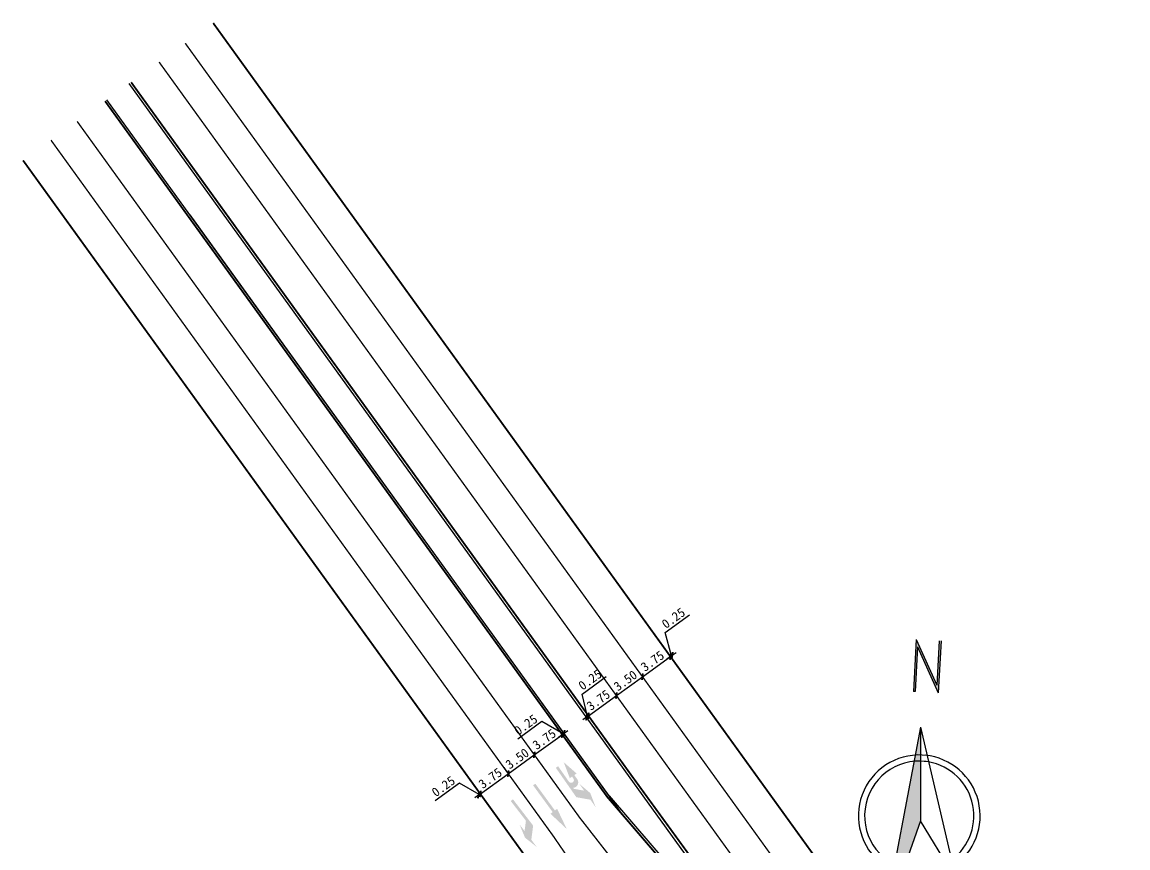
# Model space of a CAD drawing. Extents: x 529560 to 530007, y 3020699 to 3021211.
# Drawn here: x 529622.9 to 529743.1, y 3021003.5 to 3021093.2 of the extents above; entities that cross this region are included whole.
import ezdxf

# ---------------------------------------------------------------- set-up
doc = ezdxf.new("R2010")
doc.units = 0
doc.header["$LTSCALE"] = 0.5
doc.header["$PDMODE"] = 32
doc.linetypes.add('JTSS01', pattern=[6, 2, -4])
doc.layers.get('0').update_dxf_attribs({"linetype": 'CONTINUOUS'})
doc.layers.get('Defpoints').update_dxf_attribs({"linetype": 'CONTINUOUS'})
for name, color, linetype in [('@-交通信号', 7, 'CONTINUOUS'), ('@-指北针', 7, 'CONTINUOUS'), ('@-设计标注', 7, 'CONTINUOUS'), ('@-道路隔离设施', 3, 'CONTINUOUS')]:
    doc.layers.add(name, color=color, linetype=linetype)
doc.layers.add('@-道路标线', color=7, linetype='CONTINUOUS', lineweight=0)
doc.styles.add('--黑体', font='simhei.ttf')
doc.dimstyles.new('标志标注', dxfattribs={"dimtxt": 1, "dimasz": 0.5, "dimexe": 0, "dimexo": 0, "dimgap": 0.25, "dimtad": 1, "dimzin": 0, "dimdsep": 46, "dimtxsty": '--黑体', "dimblk": 'ARCHTICK', "dimcen": 0.09, "dimadec": 0, "dimazin": 0, "dimtfac": 1, "dimtix": 1, "dimtmove": 2, "dimatfit": 0, "dimfxl": 1, "dimtolj": 1, "dimtzin": 0, "dimarcsym": 0})

# ---------------------------------------------------------------- blocks, each defined once
blk = doc.blocks.new('_ArchTick')
at = {"color": 0, "linetype": 'ByBlock', "const_width": 0.4}
blk.add_lwpolyline([(-0.5, -0.5), (0.5, 0.5)], dxfattribs=at)
blk = doc.blocks.new('*D89')
at = {"layer": '@-设计标注', "color": 0, "linetype": 'Continuous', "lineweight": -2, "transparency": 16777216}
for p, q in [((529670.47, 3021010.49), (529667.83, 3021008.58)), ((529672.62, 3021009.26), (529670.47, 3021010.49)), ((529672.73, 3021009.33), (529673.13, 3021009.63)), ((529672.52, 3021009.19), (529672.12, 3021008.89)), ((529672.52, 3021009.19), (529672.73, 3021009.33)), ((529672.52, 3021009.19), (529672.73, 3021009.33)), ((529672.52, 3021009.19), (529672.52, 3021009.19)), ((529672.73, 3021009.33), (529672.73, 3021009.33))]:
    blk.add_line(p, q, dxfattribs=at)
at = {"layer": 'Defpoints', "color": 0, "linetype": 'Continuous', "transparency": 16777216}
for p in [(529672.52, 3021009.19), (529672.73, 3021009.33), (529672.73, 3021009.33)]:
    blk.add_point(p, dxfattribs=at)
at = {"layer": '@-设计标注', "color": 0, "linetype": 'Continuous', "lineweight": -2, "transparency": 16777216, "xscale": 0.5, "yscale": 0.5, "zscale": 0.5}
for p, rotation in [((529672.52, 3021009.19), 35.8295857673939), ((529672.73, 3021009.33), 215.829585767394)]:
    blk.add_blockref('_ArchTick', p, dxfattribs=dict(at, rotation=rotation))
at = {"layer": '@-设计标注', "color": 0, "linetype": 'Continuous', "transparency": 16777216, "insert": (529668.71, 3021010.15), "char_height": 1, "attachment_point": 5, "rotation": 35.8296, "style": '--黑体'}
blk.add_mtext('\\A1;0.25', dxfattribs=at)
blk = doc.blocks.new('*D90')
at = {"layer": '@-设计标注', "color": 0, "linetype": 'Continuous', "lineweight": -2, "transparency": 16777216}
for p, q in [((529675.77, 3021011.53), (529678.6, 3021013.58)), ((529678.69, 3021013.45), (529678.6, 3021013.58)), ((529675.29, 3021012.19), (529675.77, 3021011.53))]:
    blk.add_line(p, q, dxfattribs=at)
at = {"layer": 'Defpoints', "color": 0, "linetype": 'Continuous', "transparency": 16777216}
for p in [(529678.6, 3021013.58), (529678.69, 3021013.45), (529675.29, 3021012.19)]:
    blk.add_point(p, dxfattribs=at)
at = {"layer": '@-设计标注', "color": 0, "linetype": 'Continuous', "lineweight": -2, "transparency": 16777216, "xscale": 0.5, "yscale": 0.5, "zscale": 0.5}
for p, rotation in [((529678.6, 3021013.58), 35.8295857631762), ((529675.77, 3021011.53), 215.8295857631762)]:
    blk.add_blockref('_ArchTick', p, dxfattribs=dict(at, rotation=rotation))
at = {"layer": '@-设计标注', "color": 0, "linetype": 'Continuous', "transparency": 16777216, "insert": (529676.74, 3021013.17), "char_height": 1, "attachment_point": 5, "rotation": 35.8296, "style": '--黑体'}
blk.add_mtext('\\A1;3.50', dxfattribs=at)
blk = doc.blocks.new('*D91')
at = {"layer": '@-设计标注', "color": 0, "linetype": 'Continuous', "lineweight": -2, "transparency": 16777216}
for p, q in [((529675.29, 3021012.19), (529675.77, 3021011.53)), ((529672.73, 3021009.33), (529675.77, 3021011.53)), ((529672.73, 3021009.33), (529672.73, 3021009.33))]:
    blk.add_line(p, q, dxfattribs=at)
at = {"layer": 'Defpoints', "color": 0, "linetype": 'Continuous', "transparency": 16777216}
for p in [(529675.29, 3021012.19), (529675.77, 3021011.53), (529672.73, 3021009.33)]:
    blk.add_point(p, dxfattribs=at)
at = {"layer": '@-设计标注', "color": 0, "linetype": 'Continuous', "lineweight": -2, "transparency": 16777216, "xscale": 0.5, "yscale": 0.5, "zscale": 0.5}
for p, rotation in [((529675.77, 3021011.53), 35.8295857631762), ((529672.73, 3021009.33), 215.8295857631762)]:
    blk.add_blockref('_ArchTick', p, dxfattribs=dict(at, rotation=rotation))
at = {"layer": '@-设计标注', "color": 0, "linetype": 'Continuous', "transparency": 16777216, "insert": (529673.81, 3021011.04), "char_height": 1, "attachment_point": 5, "rotation": 35.8296, "style": '--黑体'}
blk.add_mtext('\\A1;3.75', dxfattribs=at)
blk = doc.blocks.new('*D92')
at = {"layer": '@-设计标注', "color": 0, "linetype": 'Continuous', "lineweight": -2, "transparency": 16777216}
for p, q in [((529679.43, 3021017.19), (529676.79, 3021015.28)), ((529681.74, 3021015.85), (529679.43, 3021017.19)), ((529681.64, 3021015.77), (529681.24, 3021015.48)), ((529681.64, 3021015.77), (529681.85, 3021015.92)), ((529681.64, 3021015.77), (529681.85, 3021015.92)), ((529681.64, 3021015.78), (529681.64, 3021015.77)), ((529681.84, 3021015.93), (529681.85, 3021015.92)), ((529681.85, 3021015.92), (529682.25, 3021016.21))]:
    blk.add_line(p, q, dxfattribs=at)
at = {"layer": 'Defpoints', "color": 0, "linetype": 'Continuous', "transparency": 16777216}
for p in [(529681.64, 3021015.78), (529681.84, 3021015.93), (529681.85, 3021015.92)]:
    blk.add_point(p, dxfattribs=at)
at = {"layer": '@-设计标注', "color": 0, "linetype": 'Continuous', "lineweight": -2, "transparency": 16777216, "xscale": 0.5, "yscale": 0.5, "zscale": 0.5}
for p, rotation in [((529681.64, 3021015.77), 35.82958576317624), ((529681.85, 3021015.92), 215.8295857631762)]:
    blk.add_blockref('_ArchTick', p, dxfattribs=dict(at, rotation=rotation))
at = {"layer": '@-设计标注', "color": 0, "linetype": 'Continuous', "transparency": 16777216, "insert": (529677.67, 3021016.85), "char_height": 1, "attachment_point": 5, "rotation": 35.8296, "style": '--黑体'}
blk.add_mtext('\\A1;0.25', dxfattribs=at)
blk = doc.blocks.new('*D93')
at = {"layer": '@-设计标注', "color": 0, "linetype": 'Continuous', "lineweight": -2, "transparency": 16777216}
for p, q in [((529678.6, 3021013.58), (529681.64, 3021015.77)), ((529681.64, 3021015.78), (529681.64, 3021015.77)), ((529678.69, 3021013.45), (529678.6, 3021013.58))]:
    blk.add_line(p, q, dxfattribs=at)
at = {"layer": 'Defpoints', "color": 0, "linetype": 'Continuous', "transparency": 16777216}
for p in [(529681.64, 3021015.78), (529681.64, 3021015.77), (529678.69, 3021013.45)]:
    blk.add_point(p, dxfattribs=at)
at = {"layer": '@-设计标注', "color": 0, "linetype": 'Continuous', "lineweight": -2, "transparency": 16777216, "xscale": 0.5, "yscale": 0.5, "zscale": 0.5}
for p, rotation in [((529681.64, 3021015.77), 35.8295857631762), ((529678.6, 3021013.58), 215.8295857631762)]:
    blk.add_blockref('_ArchTick', p, dxfattribs=dict(at, rotation=rotation))
at = {"layer": '@-设计标注', "color": 0, "linetype": 'Continuous', "transparency": 16777216, "insert": (529679.68, 3021015.28), "char_height": 1, "attachment_point": 5, "rotation": 35.8296, "style": '--黑体'}
blk.add_mtext('\\A1;3.75', dxfattribs=at)
blk = doc.blocks.new('*D94')
at = {"layer": '@-设计标注', "color": 0, "linetype": 'Continuous', "lineweight": -2, "transparency": 16777216}
for p, q in [((529684.48, 3021017.82), (529687.52, 3021020.02)), ((529687.71, 3021019.76), (529687.52, 3021020.02)), ((529684.48, 3021017.83), (529684.48, 3021017.82))]:
    blk.add_line(p, q, dxfattribs=at)
at = {"layer": 'Defpoints', "color": 0, "linetype": 'Continuous', "transparency": 16777216}
for p in [(529687.52, 3021020.02), (529687.71, 3021019.76), (529684.48, 3021017.83)]:
    blk.add_point(p, dxfattribs=at)
at = {"layer": '@-设计标注', "color": 0, "linetype": 'Continuous', "lineweight": -2, "transparency": 16777216, "xscale": 0.5, "yscale": 0.5, "zscale": 0.5}
for p, rotation in [((529687.52, 3021020.02), 35.8295857631762), ((529684.48, 3021017.82), 215.8295857631762)]:
    blk.add_blockref('_ArchTick', p, dxfattribs=dict(at, rotation=rotation))
at = {"layer": '@-设计标注', "color": 0, "linetype": 'Continuous', "transparency": 16777216, "insert": (529685.56, 3021019.53), "char_height": 1, "attachment_point": 5, "rotation": 35.8296, "style": '--黑体'}
blk.add_mtext('\\A1;3.75', dxfattribs=at)
blk = doc.blocks.new('*D95')
at = {"layer": '@-设计标注', "color": 0, "linetype": 'Continuous', "lineweight": -2, "transparency": 16777216}
for p, q in [((529683.79, 3021020.17), (529686.42, 3021022.08)), ((529684.38, 3021017.75), (529683.79, 3021020.17)), ((529684.48, 3021017.82), (529684.89, 3021018.11)), ((529684.28, 3021017.67), (529683.87, 3021017.38)), ((529684.27, 3021017.68), (529684.28, 3021017.67)), ((529684.28, 3021017.67), (529684.48, 3021017.82)), ((529684.28, 3021017.67), (529684.48, 3021017.82)), ((529684.48, 3021017.83), (529684.48, 3021017.82))]:
    blk.add_line(p, q, dxfattribs=at)
at = {"layer": 'Defpoints', "color": 0, "linetype": 'Continuous', "transparency": 16777216}
for p in [(529684.27, 3021017.68), (529684.48, 3021017.83), (529684.48, 3021017.82)]:
    blk.add_point(p, dxfattribs=at)
at = {"layer": '@-设计标注', "color": 0, "linetype": 'Continuous', "lineweight": -2, "transparency": 16777216, "xscale": 0.5, "yscale": 0.5, "zscale": 0.5}
for p, rotation in [((529684.28, 3021017.67), 35.82958576317624), ((529684.48, 3021017.82), 215.8295857631762)]:
    blk.add_blockref('_ArchTick', p, dxfattribs=dict(at, rotation=rotation))
at = {"layer": '@-设计标注', "color": 0, "linetype": 'Continuous', "transparency": 16777216, "insert": (529684.66, 3021021.74), "char_height": 1, "attachment_point": 5, "rotation": 35.8296, "style": '--黑体'}
blk.add_mtext('\\A1;0.25', dxfattribs=at)
blk = doc.blocks.new('*D96')
at = {"layer": '@-设计标注', "color": 0, "linetype": 'Continuous', "lineweight": -2, "transparency": 16777216}
for p, q in [((529687.52, 3021020.02), (529690.36, 3021022.07)), ((529690.22, 3021022.26), (529690.36, 3021022.07)), ((529687.71, 3021019.76), (529687.52, 3021020.02))]:
    blk.add_line(p, q, dxfattribs=at)
at = {"layer": 'Defpoints', "color": 0, "linetype": 'Continuous', "transparency": 16777216}
for p in [(529690.22, 3021022.26), (529690.36, 3021022.07), (529687.71, 3021019.76)]:
    blk.add_point(p, dxfattribs=at)
at = {"layer": '@-设计标注', "color": 0, "linetype": 'Continuous', "lineweight": -2, "transparency": 16777216, "xscale": 0.5, "yscale": 0.5, "zscale": 0.5}
for p, rotation in [((529690.36, 3021022.07), 35.8295857631762), ((529687.52, 3021020.02), 215.8295857631762)]:
    blk.add_blockref('_ArchTick', p, dxfattribs=dict(at, rotation=rotation))
at = {"layer": '@-设计标注', "color": 0, "linetype": 'Continuous', "transparency": 16777216, "insert": (529688.5, 3021021.65), "char_height": 1, "attachment_point": 5, "rotation": 35.8296, "style": '--黑体'}
blk.add_mtext('\\A1;3.50', dxfattribs=at)
blk = doc.blocks.new('*D97')
at = {"layer": '@-设计标注', "color": 0, "linetype": 'Continuous', "lineweight": -2, "transparency": 16777216}
for p, q in [((529690.36, 3021022.07), (529693.4, 3021024.26)), ((529693.26, 3021024.45), (529693.4, 3021024.26)), ((529690.22, 3021022.26), (529690.36, 3021022.07))]:
    blk.add_line(p, q, dxfattribs=at)
at = {"layer": 'Defpoints', "color": 0, "linetype": 'Continuous', "transparency": 16777216}
for p in [(529693.26, 3021024.45), (529693.4, 3021024.26), (529690.22, 3021022.26)]:
    blk.add_point(p, dxfattribs=at)
at = {"layer": '@-设计标注', "color": 0, "linetype": 'Continuous', "lineweight": -2, "transparency": 16777216, "xscale": 0.5, "yscale": 0.5, "zscale": 0.5}
for p, rotation in [((529693.4, 3021024.26), 35.8295857631762), ((529690.36, 3021022.07), 215.8295857631762)]:
    blk.add_blockref('_ArchTick', p, dxfattribs=dict(at, rotation=rotation))
at = {"layer": '@-设计标注', "color": 0, "linetype": 'Continuous', "transparency": 16777216, "insert": (529691.44, 3021023.77), "char_height": 1, "attachment_point": 5, "rotation": 35.8296, "style": '--黑体'}
blk.add_mtext('\\A1;3.75', dxfattribs=at)
blk = doc.blocks.new('*D98')
at = {"layer": '@-设计标注', "color": 0, "linetype": 'Continuous', "lineweight": -2, "transparency": 16777216}
for p, q in [((529692.84, 3021026.87), (529695.48, 3021028.78)), ((529693.5, 3021024.33), (529692.84, 3021026.87)), ((529693.4, 3021024.26), (529692.99, 3021023.97)), ((529693.26, 3021024.45), (529693.4, 3021024.26)), ((529693.4, 3021024.26), (529693.6, 3021024.41)), ((529693.4, 3021024.26), (529693.6, 3021024.41)), ((529693.56, 3021024.47), (529693.6, 3021024.41)), ((529693.6, 3021024.41), (529694.01, 3021024.7))]:
    blk.add_line(p, q, dxfattribs=at)
at = {"layer": 'Defpoints', "color": 0, "linetype": 'Continuous', "transparency": 16777216}
for p in [(529693.26, 3021024.45), (529693.56, 3021024.47), (529693.6, 3021024.41)]:
    blk.add_point(p, dxfattribs=at)
at = {"layer": '@-设计标注', "color": 0, "linetype": 'Continuous', "lineweight": -2, "transparency": 16777216, "xscale": 0.5, "yscale": 0.5, "zscale": 0.5}
for p, rotation in [((529693.4, 3021024.26), 35.82958576317624), ((529693.6, 3021024.41), 215.8295857631762)]:
    blk.add_blockref('_ArchTick', p, dxfattribs=dict(at, rotation=rotation))
at = {"layer": '@-设计标注', "color": 0, "linetype": 'Continuous', "transparency": 16777216, "insert": (529693.72, 3021028.44), "char_height": 1, "attachment_point": 5, "rotation": 35.8296, "style": '--黑体'}
blk.add_mtext('\\A1;0.25', dxfattribs=at)
blk = doc.blocks.new('A$C7E87390C')
at = {"layer": '@-指北针', "color": 7}
for p, q in [((6.27, 31.34), (5.97, 25.68)), ((6.27, 31.34), (8.53, 26.35)), ((6.42, 30.52), (6.16, 25.67)), ((6.42, 30.52), (8.68, 25.53)), ((8.79, 31.2), (8.53, 26.35)), ((8.99, 31.19), (8.68, 25.53)), ((5.97, 25.68), (5.97, 25.68)), ((6.16, 25.67), (5.97, 25.68)), ((5.97, 25.68), (5.97, 25.68)), ((8.53, 26.35), (8.53, 26.35)), ((8.53, 26.35), (8.53, 26.35)), ((8.68, 25.53), (8.68, 25.53)), ((8.68, 25.53), (8.68, 25.53)), ((6.75, 21.81), (3.91, 6.87)), ((6.75, 21.81), (6.75, 11.61)), ((6.75, 21.81), (10.61, 5.31)), ((6.75, 11.61), (4.92, 6.47)), ((10.61, 5.31), (6.75, 11.61)), ((3.78, 6.18), (2.61, 0)), ((4.69, 5.83), (2.61, 0))]:
    blk.add_line(p, q, dxfattribs=at)
for major_axis, ratio, start_param, end_param in [((4.68, 4.68), 1, 0.657233, 4.450275), ((4.71, 3.63), 0.999909, 0.785443, 3.927035), ((4.2, 4.2), 1, 4.55913, 6.977785), ((4.68, 4.68), 1, 4.51624, 6.967882), ((4.2, 4.2), 1, 3.798826, 3.918884), ((4.2, 4.2), 1, 3.918884, 4.447417)]:
    blk.add_ellipse((6.61, 12.16), major_axis=major_axis, ratio=ratio, start_param=start_param, end_param=end_param, dxfattribs=at)
for points in [[(6.16, 25.67), (5.97, 25.68), (6.42, 30.52), (6.27, 31.34)], [(8.68, 25.53), (6.42, 30.52), (8.53, 26.35), (6.27, 31.34)], [(8.68, 25.53), (8.53, 26.35), (8.99, 31.19), (8.79, 31.2)], [(6.75, 21.81), (6.75, 11.61), (3.91, 6.87), (4.92, 6.47)], [(3.78, 6.18), (4.69, 5.83), (2.61, 0)]]:
    blk.add_solid(points, dxfattribs=at)

msp = doc.modelspace()

# ---------------------------------------------------------------- hatches: boundary and pattern name
at = {"layer": '@-道路标线', "linetype": 'Continuous'}
for points in [[(529681.06, 3021012.258), (529680.937, 3021012.172), (529683.169, 3021008.974), (529684.7, 3021008.701), (529685.272, 3021007.881), (529684.685, 3021009.422), (529683.499, 3021010.423), (529684.014, 3021009.685), (529682.9, 3021009.884), (529682.825, 3021009.991, 0.5773503), (529683.266, 3021010.932), (529682.951, 3021011.383), (529683.197, 3021011.554), (529681.798, 3021012.773), (529682.459, 3021011.039), (529682.705, 3021011.211), (529682.848, 3021011.006, -1), (529682.356, 3021010.663), (529681.183, 3021012.344)], [(529678.589, 3021010.35), (529678.468, 3021010.262), (529680.594, 3021007.357), (529680.352, 3021007.18), (529682.133, 3021005.509), (529681.078, 3021007.711), (529680.836, 3021007.534), (529678.71, 3021010.439)], [(529676.16, 3021008.649), (529676.041, 3021008.557), (529677.687, 3021006.417), (529677.54, 3021005.295), (529676.992, 3021006.008), (529677.589, 3021004.575), (529678.881, 3021003.551), (529678.271, 3021004.344), (529678.473, 3021005.886), (529676.279, 3021008.74)]]:
    msp.add_hatch(color=7, dxfattribs=at).paths.add_polyline_path(points)

# ---------------------------------------------------------------- linework, layer by layer
at = {"layer": '@-道路标线', "color": 7, "linetype": 'Continuous', "const_width": 0.2, "flags": 128}
for points in [[(529743.034, 3020955.515), (529643.685, 3021093.116)], [(529689.39, 3021011.023), (529634.767, 3021086.677)], [(529686.552, 3021008.974), (529631.929, 3021084.628)], [(529677.634, 3021002.535), (529623.011, 3021078.189)], [(529699.912, 3020996.564), (529689.39, 3021011.023)], [(529686.552, 3021008.974), (529698.234, 3020995.352)]]:
    msp.add_lwpolyline(points, dxfattribs=at)
at = {"layer": '@-道路标线', "color": 7, "linetype": 'JTSS01', "ltscale": 2, "const_width": 0.15, "flags": 128}
for points in [[(529695.268, 3021015.267), (529640.645, 3021090.921)], [(529692.43, 3021013.218), (529637.807, 3021088.872)], [(529683.512, 3021006.779), (529628.889, 3021082.433)], [(529680.674, 3021004.73), (529626.051, 3021080.384)], [(529718.683, 3020982.836), (529695.268, 3021015.267)], [(529692.43, 3021013.218), (529715.845, 3020980.787)], [(529708.143, 3020975.226), (529683.512, 3021006.779)], [(529680.674, 3021004.73), (529703.343, 3020971.625)]]:
    msp.add_lwpolyline(points, dxfattribs=at)
at = {"layer": '@-道路隔离设施', "linetype": 'Continuous', "flags": 128}
for points in [[(529699.655, 3020996.378), (529634.564, 3021086.53)], [(529686.748, 3021009.129), (529632.132, 3021084.774)], [(529686.742, 3021009.137), (529698.437, 3020995.499)]]:
    msp.add_lwpolyline(points, dxfattribs=at)
at = {"layer": '@-道路隔离设施', "color": 8, "linetype": 'Continuous', "flags": 128}
msp.add_lwpolyline([(529641.14, 3021072.253), (529688.051, 3021007.226)], dxfattribs=at)

# ---------------------------------------------------------------- block references
at = {"layer": '@-交通信号', "linetype": 'Continuous'}
msp.add_blockref('A$C7E87390C', (529713.843, 3020994.787), dxfattribs=at)

# ---------------------------------------------------------------- dimensions: what is measured, and where the dimension line sits
at = {"layer": '@-设计标注', "linetype": 'Continuous'}
for base, p1, p2, angle, picture, middle, dimtype in [((529693.602, 3021024.407), (529693.259, 3021024.455), (529693.556, 3021024.47), 215.82959, '*D98', (529693.042, 3021027.02), 160), ((529684.481, 3021017.821), (529684.273, 3021017.682), (529684.476, 3021017.829), 215.82959, '*D95', (529683.99, 3021020.32), 160), ((529681.846, 3021015.919), (529681.638, 3021015.78), (529681.841, 3021015.926), 215.82959, '*D92', (529679.228, 3021017.042), 160), ((529672.725, 3021009.333), (529672.522, 3021009.187), (529672.725, 3021009.333), 35.82959, '*D89', (529670.267, 3021010.34), 161)]:
    dim = msp.add_linear_dim(base=base, p1=p1, p2=p2, angle=angle, dimstyle='标志标注', override={"dimtmove": 1}, dxfattribs=at)
    dim.commit()
    dim.dimension.update_dxf_attribs({"geometry": picture, "text_midpoint": middle, "dimtype": dimtype})
for base, p1, p2, picture, middle in [((529693.4, 3021024.26), (529690.219, 3021022.26), (529693.259, 3021024.455), '*D97', (529691.44, 3021023.771)), ((529690.359, 3021022.065), (529687.709, 3021019.756), (529690.219, 3021022.26), '*D96', (529688.498, 3021021.653)), ((529687.521, 3021020.016), (529684.476, 3021017.829), (529687.709, 3021019.756), '*D94', (529685.562, 3021019.527)), ((529681.643, 3021015.772), (529678.692, 3021013.454), (529681.638, 3021015.78), '*D93', (529679.684, 3021015.283)), ((529678.603, 3021013.577), (529675.29, 3021012.187), (529678.692, 3021013.454), '*D90', (529676.742, 3021013.165)), ((529675.765, 3021011.528), (529672.725, 3021009.333), (529675.29, 3021012.187), '*D91', (529673.806, 3021011.039))]:
    dim = msp.add_linear_dim(base=base, p1=p1, p2=p2, angle=215.82959, dimstyle='标志标注', override={"dimtmove": 1}, dxfattribs=at)
    dim.commit()
    dim.dimension.update_dxf_attribs({"geometry": picture, "text_midpoint": middle})

doc.saveas('drawing.dxf')
